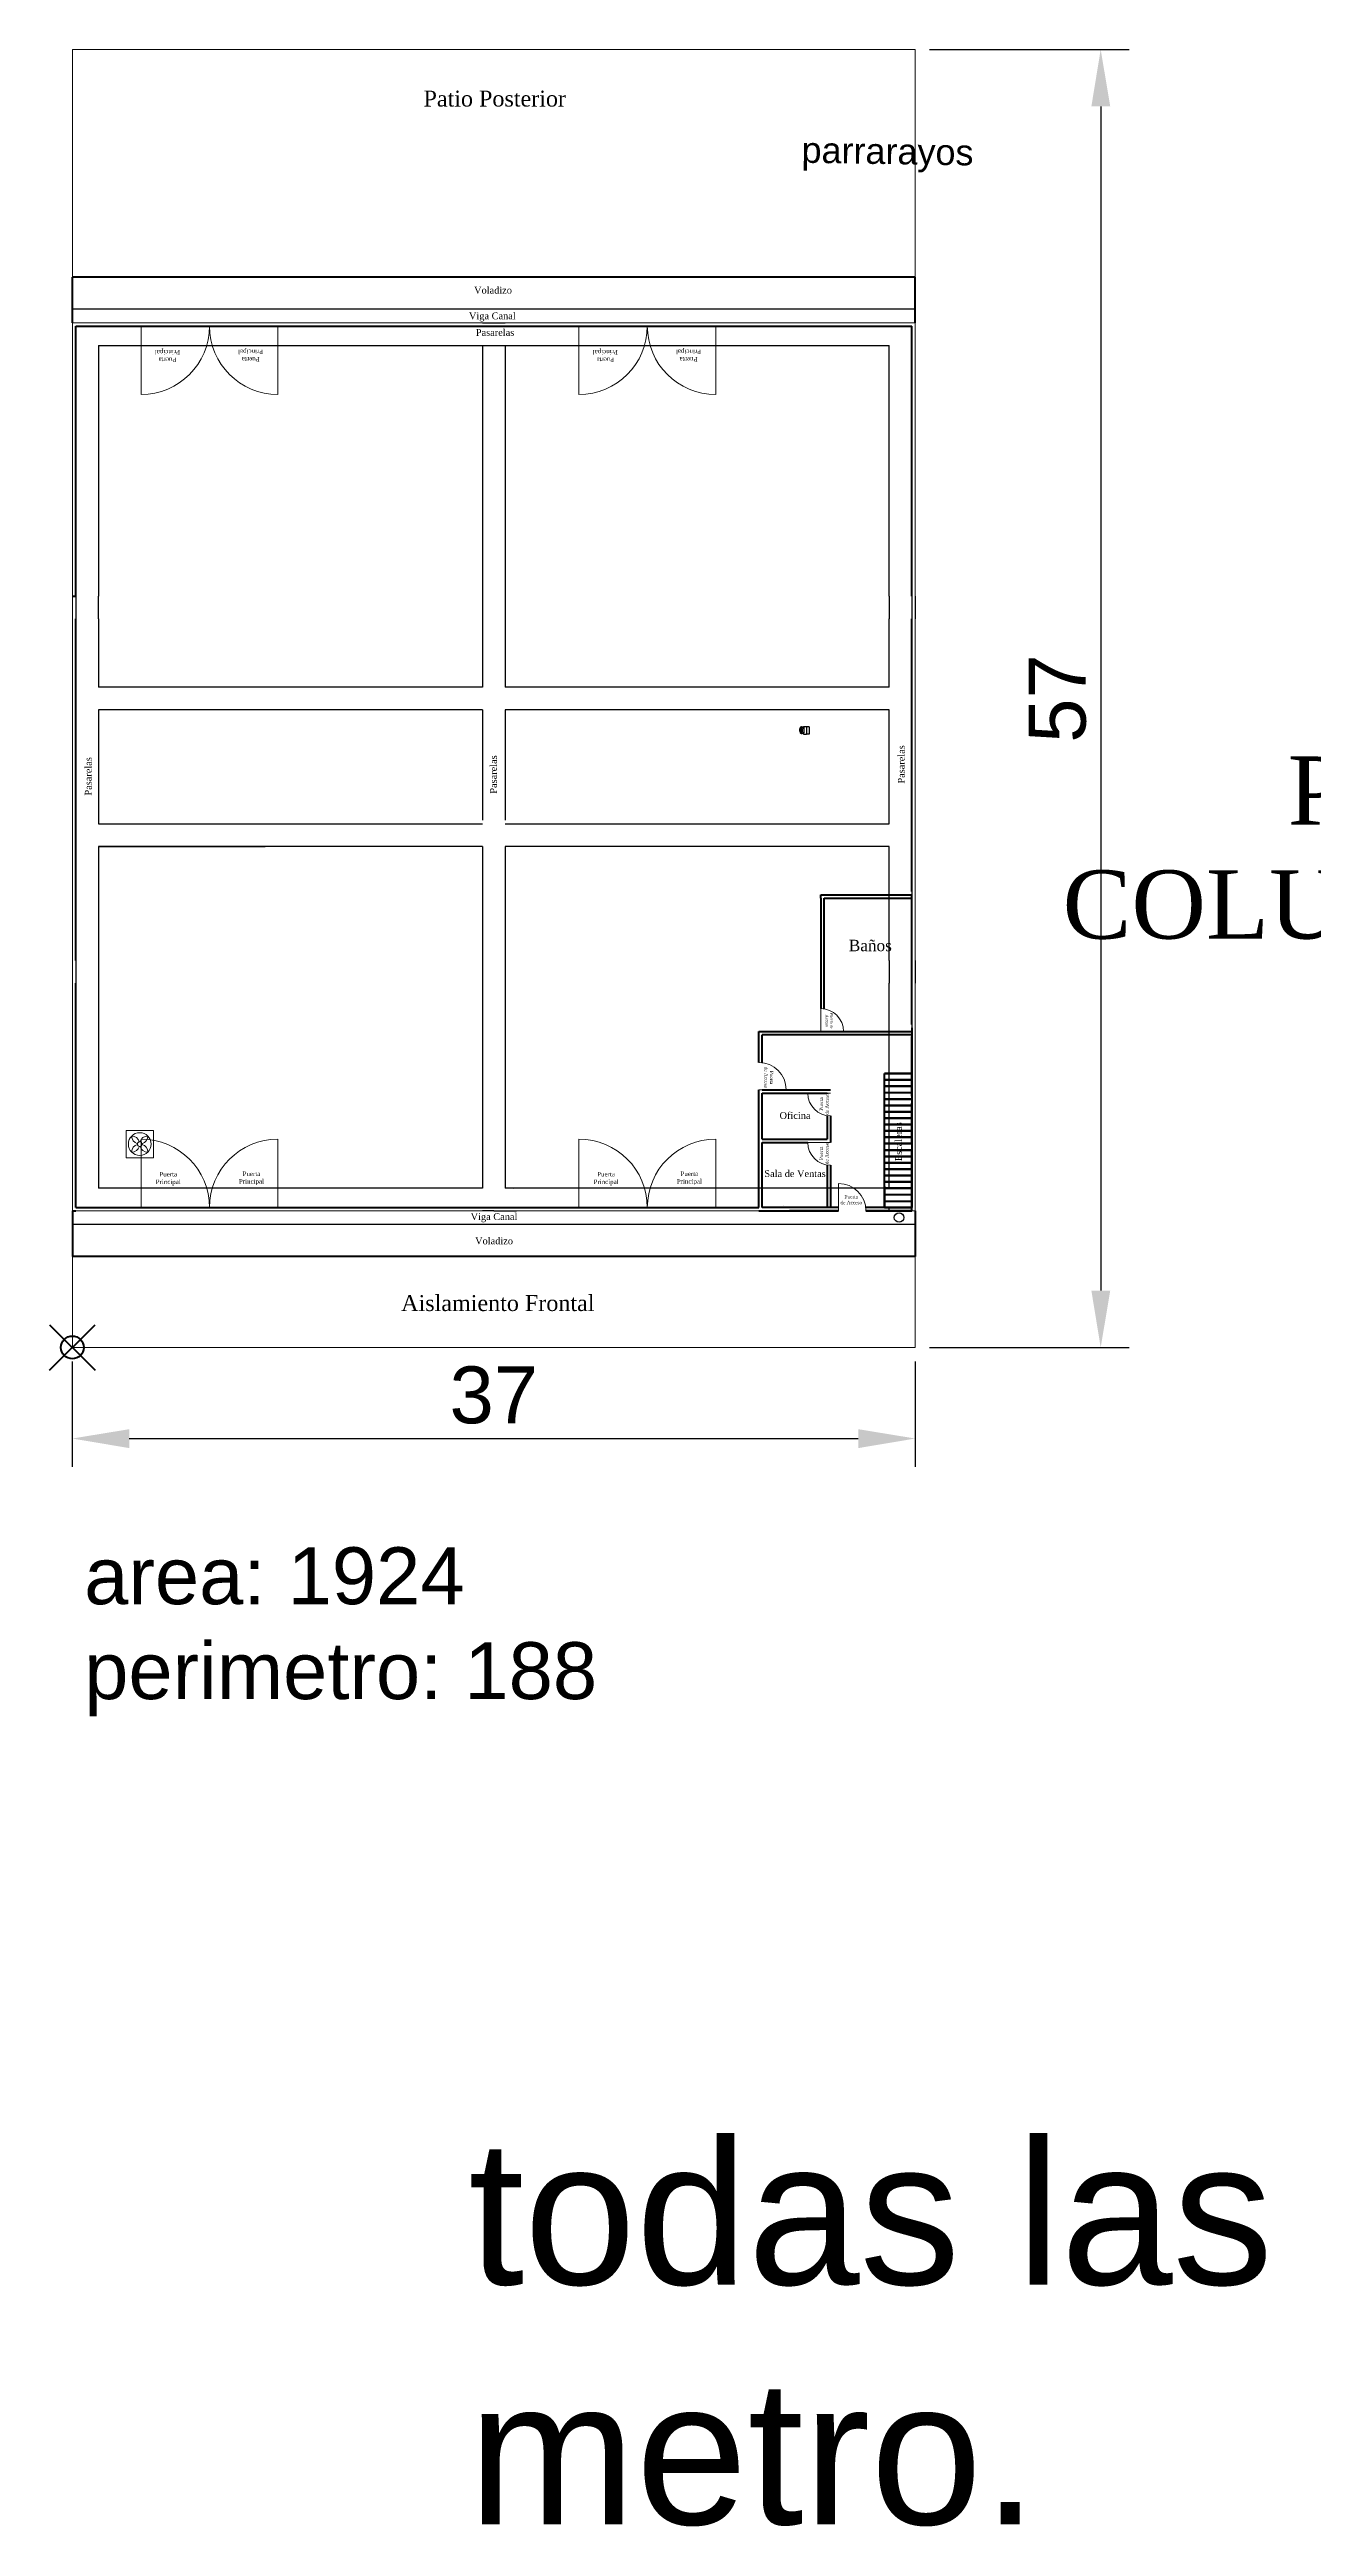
# Model space of a CAD drawing. Header units: metres. Extents: x 29 to 562, y -33 to 369.
# Drawn here: x 28.6 to 84, y -32.7 to 76.1 of the extents above; entities that cross this region are included whole.
import ezdxf

# ---------------------------------------------------------------- set-up
doc = ezdxf.new("R2010")
doc.units = ezdxf.units.M
doc.header["$LTSCALE"] = 2
doc.header["$PDMODE"] = 35
doc.linetypes.add('HIDDEN2', pattern=[0.1875, 0.125, -0.0625])
for name, color, linetype, lineweight in [('001_Dark_1 10', 7, 'Continuous', 0), ('A-AREA', 7, 'Continuous', 5), ('A-DOOR', 251, 'Continuous', 18), ('A-ROOF', 226, 'Continuous', 53), ('C-WALL', 7, 'Continuous', 60), ('E-AIR', 160, 'Continuous', 5), ('S-STRS', 4, 'Continuous', 40), ('S-WALL', 7, 'Continuous', 60), ('Tuberia piso', 10, 'HIDDEN2', 13)]:
    doc.layers.add(name, color=color, linetype=linetype, lineweight=lineweight)
for name, color, linetype in [('Edges', 7, 'Continuous'), ('S-DECK', 7, 'Continuous'), ('S-PLAT', 7, 'Continuous')]:
    doc.layers.add(name, color=color, linetype=linetype)
doc.styles.get("Standard").update_dxf_attribs({"font": 'arial.ttf'})
doc.dimstyles.new('ISO-25', dxfattribs={"dimtxt": 2.5, "dimasz": 2.5, "dimexe": 1.25, "dimexo": 0.625, "dimtad": 1, "dimtxsty": 'Standard', "dimcen": 2.5, "dimadec": 0, "dimazin": 0, "dimtfac": 1, "dimtmove": 0, "dimatfit": 3, "dimfxl": 1, "dimarcsym": 0})

# ---------------------------------------------------------------- blocks, each defined once
blk = doc.blocks.new('Luces de Emergencia')
at = {"layer": 'Edges'}
for p, q in [((61.49, 46.21), (61.5, 46.24)), ((61.49, 46.17), (61.49, 46.21)), ((61.49, 46.13), (61.49, 46.17)), ((61.5, 46.09), (61.49, 46.13)), ((61.5, 46.24), (61.51, 46.27)), ((61.51, 46.06), (61.5, 46.09)), ((61.51, 46.27), (61.52, 46.29)), ((61.52, 46.25), (61.51, 46.22)), ((61.51, 46.22), (61.51, 46.18)), ((61.51, 46.18), (61.51, 46.14)), ((61.51, 46.14), (61.51, 46.12)), ((61.52, 46.13), (61.51, 46.12)), ((61.51, 46.12), (61.52, 46.1)), ((61.52, 46.03), (61.51, 46.06)), ((61.52, 46.29), (61.53, 46.3)), ((61.53, 46.28), (61.52, 46.25)), ((61.53, 46.23), (61.52, 46.2)), ((61.52, 46.2), (61.52, 46.17)), ((61.52, 46.17), (61.52, 46.14)), ((61.52, 46.14), (61.52, 46.13)), ((61.52, 46.13), (61.53, 46.12)), ((61.52, 46.13), (61.54, 46.13)), ((61.52, 46.1), (61.52, 46.07)), ((61.52, 46.07), (61.53, 46.04)), ((61.53, 46.01), (61.52, 46.03)), ((61.53, 46.3), (61.54, 46.31)), ((61.54, 46.3), (61.53, 46.28)), ((61.54, 46.26), (61.53, 46.24)), ((61.53, 46.24), (61.53, 46.23)), ((61.53, 46.12), (61.53, 46.09)), ((61.53, 46.09), (61.54, 46.07)), ((61.53, 46.04), (61.54, 46.02)), ((61.54, 46.01), (61.53, 46.01)), ((61.55, 46.3), (61.54, 46.31)), ((61.55, 46.3), (61.54, 46.3)), ((61.55, 46.26), (61.54, 46.26)), ((61.55, 46.23), (61.54, 46.2)), ((61.54, 46.2), (61.54, 46.17)), ((61.54, 46.17), (61.54, 46.15)), ((61.54, 46.15), (61.54, 46.13)), ((61.54, 46.13), (61.54, 46.12)), ((61.54, 46.12), (61.55, 46.09)), ((61.54, 46.07), (61.55, 46.06)), ((61.54, 46.02), (61.55, 46.01)), ((61.55, 46.01), (61.54, 46.01)), ((61.56, 46.3), (61.55, 46.31)), ((61.55, 46.31), (61.55, 46.3)), ((61.56, 46.26), (61.55, 46.26)), ((61.56, 46.26), (61.55, 46.25)), ((61.55, 46.25), (61.55, 46.23)), ((61.55, 46.09), (61.56, 46.07)), ((61.55, 46.06), (61.55, 46.05)), ((61.55, 46.05), (61.56, 46.05)), ((61.55, 46.01), (61.55, 46.01)), ((61.55, 46.01), (61.56, 46.01)), ((61.57, 46.29), (61.56, 46.3)), ((61.61, 46.29), (61.56, 46.3)), ((61.56, 46.26), (61.56, 46.26)), ((61.57, 46.26), (61.56, 46.26)), ((61.56, 46.26), (61.56, 46.26)), ((61.56, 46.07), (61.56, 46.06)), ((61.56, 46.06), (61.57, 46.05)), ((61.56, 46.05), (61.57, 46.05)), ((61.63, 46.02), (61.56, 46.01)), ((61.56, 46.01), (61.58, 46.01)), ((61.58, 46.27), (61.57, 46.29)), ((61.57, 46.24), (61.57, 46.26)), ((61.58, 46.22), (61.57, 46.24)), ((61.57, 46.05), (61.58, 46.07)), ((61.57, 46.05), (61.57, 46.05)), ((61.59, 46.24), (61.58, 46.27)), ((61.59, 46.19), (61.58, 46.22)), ((61.58, 46.09), (61.59, 46.11)), ((61.58, 46.07), (61.58, 46.09)), ((61.58, 46.01), (61.59, 46.03)), ((61.6, 46.21), (61.59, 46.24)), ((61.6, 46.19), (61.59, 46.18)), ((61.59, 46.18), (61.59, 46.19)), ((61.59, 46.17), (61.59, 46.18)), ((61.59, 46.14), (61.59, 46.17)), ((61.59, 46.11), (61.59, 46.14)), ((61.59, 46.06), (61.6, 46.09)), ((61.59, 46.03), (61.59, 46.06)), ((61.6, 46.19), (61.6, 46.21)), ((61.6, 46.17), (61.6, 46.19)), ((61.6, 46.13), (61.6, 46.17)), ((61.6, 46.09), (61.6, 46.13)), ((61.63, 46.29), (61.61, 46.29)), ((61.62, 46.29), (61.61, 46.29)), ((61.62, 46.29), (61.63, 46.29)), ((61.62, 46.29), (61.63, 46.28)), ((61.62, 46.29), (61.62, 46.29)), ((61.63, 46.29), (61.62, 46.29)), ((61.62, 46.29), (61.62, 46.29)), ((61.63, 46.29), (61.63, 46.29)), ((61.64, 46.29), (61.63, 46.29)), ((61.63, 46.28), (61.64, 46.26)), ((61.64, 46.03), (61.63, 46.02)), ((61.65, 46.02), (61.63, 46.02)), ((61.65, 46.29), (61.64, 46.29)), ((61.64, 46.26), (61.65, 46.24)), ((61.65, 46.05), (61.64, 46.03)), ((61.65, 46.31), (61.65, 46.29)), ((61.77, 46.31), (61.65, 46.31)), ((61.66, 46.28), (61.65, 46.29)), ((61.65, 46.29), (61.65, 46.29)), ((61.65, 46.24), (61.66, 46.2)), ((61.66, 46.07), (61.65, 46.05)), ((61.65, 46.02), (61.66, 46.03)), ((61.65, 46.02), (61.65, 45.98)), ((61.65, 46.02), (61.65, 46.02)), ((61.65, 45.98), (61.77, 45.98)), ((61.67, 46.26), (61.66, 46.28)), ((61.66, 46.2), (61.66, 46.17)), ((61.66, 46.17), (61.66, 46.13)), ((61.66, 46.13), (61.66, 46.1)), ((61.66, 46.1), (61.66, 46.07)), ((61.66, 46.03), (61.67, 46.05)), ((61.67, 46.24), (61.67, 46.26)), ((61.68, 46.21), (61.67, 46.24)), ((61.67, 46.05), (61.68, 46.07)), ((61.68, 46.2), (61.68, 46.21)), ((61.68, 46.17), (61.68, 46.2)), ((61.68, 46.14), (61.68, 46.17)), ((61.68, 46.1), (61.68, 46.14)), ((61.68, 46.07), (61.68, 46.1)), ((61.68, 46.1), (61.68, 46.1)), ((61.77, 46.31), (61.77, 45.98)), ((61.89, 46.31), (61.77, 46.31)), ((61.89, 45.98), (61.77, 45.98)), ((61.89, 46.31), (61.89, 45.98))]:
    blk.add_line(p, q, dxfattribs=at)
blk = doc.blocks.new('*D67')
at = {"layer": '001_Dark_1 10', "color": 0, "lineweight": -2, "transparency": 16777216}
for p, q in [((67.18, 76.05), (75.94, 76.05)), ((74.69, 73.55), (74.69, 21.55)), ((67.18, 19.05), (75.94, 19.05))]:
    blk.add_line(p, q, dxfattribs=at)
at = {"layer": '001_Dark_1 10', "color": 0, "transparency": 16777216}
for points in [[(74.28, 73.55), (75.11, 73.55), (74.69, 76.05)], [(74.28, 21.55), (75.11, 21.55), (74.69, 19.05)]]:
    blk.add_solid(points, dxfattribs=at)
at = {"layer": 'Defpoints', "color": 0, "transparency": 16777216}
for p in [(66.55, 76.05), (66.55, 19.05), (74.69, 19.05)]:
    blk.add_point(p, dxfattribs=at)
at = {"layer": '001_Dark_1 10', "color": 0, "transparency": 16777216, "insert": (72.8, 47.55), "char_height": 2.5, "attachment_point": 5, "rotation": 90}
blk.add_mtext('57', dxfattribs=at)
blk = doc.blocks.new('*D68')
at = {"layer": '001_Dark_1 10', "color": 0, "lineweight": -2, "transparency": 16777216}
for p, q in [((29.55, 18.43), (29.55, 13.8)), ((66.55, 18.43), (66.55, 13.8)), ((32.05, 15.05), (64.05, 15.05))]:
    blk.add_line(p, q, dxfattribs=at)
at = {"layer": '001_Dark_1 10', "color": 0, "transparency": 16777216}
for points in [[(32.05, 15.46), (32.05, 14.63), (29.55, 15.05)], [(64.05, 15.46), (64.05, 14.63), (66.55, 15.05)]]:
    blk.add_solid(points, dxfattribs=at)
at = {"layer": 'Defpoints', "color": 0, "transparency": 16777216}
for p in [(29.55, 19.05), (66.55, 19.05), (66.55, 15.05)]:
    blk.add_point(p, dxfattribs=at)
at = {"layer": '001_Dark_1 10', "color": 0, "transparency": 16777216, "insert": (48.05, 16.95), "char_height": 2.5, "attachment_point": 5}
blk.add_mtext('37', dxfattribs=at)

msp = doc.modelspace()

# ---------------------------------------------------------------- linework, layer by layer
at = {"layer": 'A-AREA'}
for p, q in [((66.552, 76.05), (29.552, 76.05)), ((29.552, 76.05), (29.552, 19.05)), ((29.552, 76.05), (29.552, 64.05)), ((29.552, 76.05), (29.552, 19.05)), ((66.552, 19.05), (66.552, 76.05)), ((66.552, 19.05), (66.552, 76.05)), ((29.552, 64.05), (66.552, 64.05)), ((29.552, 64.05), (66.552, 64.05)), ((29.552, 19.05), (29.552, 25.05)), ((29.552, 25.05), (58.534, 25.05)), ((58.534, 25.05), (63.187, 25.05)), ((58.534, 25.05), (63.187, 25.05)), ((64.387, 25.05), (66.552, 25.05)), ((64.387, 25.05), (66.552, 25.05)), ((29.552, 19.05), (66.552, 19.05))]:
    msp.add_line(p, q, dxfattribs=at)
at = {"layer": 'A-DOOR'}
for p, q in [((32.571, 63.9), (32.571, 60.9)), ((38.571, 63.9), (38.571, 60.9)), ((51.79, 63.9), (51.79, 60.9)), ((57.79, 63.9), (57.79, 60.9)), ((62.402, 33.93), (62.402, 32.93)), ((59.684, 30.365), (60.884, 30.365)), ((61.834, 30.215), (62.834, 30.215)), ((32.571, 25.2), (32.571, 28.2)), ((38.571, 25.2), (38.571, 28.2)), ((51.79, 25.2), (51.79, 28.2)), ((57.79, 25.2), (57.79, 28.2)), ((61.834, 28.05), (62.834, 28.05)), ((63.187, 25.05), (63.187, 26.25)), ((54.79, 25.2), (51.79, 25.2)), ((54.79, 26.034), (54.79, 26.036)), ((54.79, 25.2), (54.79, 25.301)), ((57.79, 25.2), (54.79, 25.2))]:
    msp.add_line(p, q, dxfattribs=at)
for centre, radius, start, end in [((32.571, 63.9), 3, 270, 0), ((38.571, 63.9), 3, 180, 270), ((51.79, 63.9), 3, 270, 0), ((57.79, 63.9), 3, 180, 270), ((62.402, 32.93), 1, 0, 90), ((59.684, 30.365), 1.2, 0, 90), ((62.834, 30.215), 1, 180, 270), ((32.571, 25.2), 3, 360, 90), ((38.571, 25.2), 3, 90, 180), ((51.79, 25.2), 3, 360, 90), ((57.79, 25.2), 3, 90, 180), ((62.834, 28.05), 1, 180, 270), ((63.187, 25.05), 1.2, 360, 90), ((51.79, 25.2), 3, 182.86598, 182.9389), ((51.79, 25.2), 3, 163.54075, 163.83863), ((57.79, 25.2), 3, 1.88005, 1.91326), ((51.79, 25.2), 3, 194.47751, 194.61534), ((51.79, 25.2), 3, 345.38466, 345.52249)]:
    msp.add_arc(centre, radius, start, end, dxfattribs=at)
at = {"layer": 'A-ROOF'}
for p, q in [((29.552, 64.05), (29.552, 66.05)), ((66.552, 66.05), (29.552, 66.05)), ((66.552, 64.05), (66.552, 66.05)), ((29.552, 25.05), (29.552, 23.05)), ((66.552, 25.05), (66.552, 23.05)), ((66.552, 23.05), (29.552, 23.05))]:
    msp.add_line(p, q, dxfattribs=at)
at = {"layer": 'C-WALL'}
msp.add_point((29.552, 19.05), dxfattribs=at)
at = {"layer": 'E-AIR'}
msp.add_lwpolyline([(31.91, 27.382), (33.11, 27.382), (33.11, 28.582), (31.91, 28.582)], close=True, dxfattribs=at)
for radius in [0.5, 0.1]:
    msp.add_circle((32.51, 27.982), radius, dxfattribs=at)
for centre, start, end in [((32.157, 27.982), 16.2602, 90), ((32.51, 28.335), 180, 253.7398), ((32.864, 27.982), 90, 163.7398), ((32.51, 28.335), 286.2602, 0), ((32.51, 27.628), 106.2602, 180), ((32.157, 27.982), 270, 343.7398), ((32.864, 27.982), 196.2602, 270), ((32.51, 27.628), 360, 73.7398)]:
    msp.add_arc(centre, 0.354, start, end, dxfattribs=at)
at = {"layer": 'S-DECK'}
for p, q in [((29.552, 64.05), (29.552, 64.65)), ((66.552, 64.65), (29.552, 64.65)), ((66.552, 64.05), (66.552, 64.65)), ((48.052, 64.05), (48.552, 64.05)), ((29.552, 25.05), (29.552, 24.45)), ((48.052, 25.05), (47.552, 25.05)), ((66.552, 25.05), (66.552, 24.45)), ((66.552, 24.45), (29.552, 24.45))]:
    msp.add_line(p, q, dxfattribs=at)
msp.add_circle((65.839, 24.755), 0.21, dxfattribs=at)
at = {"layer": 'S-PLAT'}
for p, q in [((47.552, 64.05), (48.552, 64.05)), ((30.702, 63.05), (30.702, 52.05)), ((30.702, 63.05), (65.402, 63.05)), ((47.552, 63.05), (47.552, 48.05)), ((48.552, 63.05), (48.552, 48.05)), ((65.402, 52.05), (65.402, 63.05)), ((29.702, 52.05), (29.702, 51.05)), ((30.702, 51.05), (30.702, 52.05)), ((65.402, 52.05), (65.402, 51.05)), ((66.402, 52.05), (66.402, 36.05)), ((66.552, 52.05), (66.552, 51.05)), ((30.702, 51.05), (30.702, 48.05)), ((65.402, 48.05), (65.402, 51.05)), ((47.552, 48.05), (30.702, 48.05)), ((47.552, 48.05), (44.3, 48.05)), ((65.402, 48.05), (48.552, 48.05)), ((47.552, 47.05), (30.702, 47.05)), ((30.702, 47.05), (30.702, 42.05)), ((47.552, 47.05), (47.552, 42.2)), ((65.402, 47.05), (48.552, 47.05)), ((48.552, 47.05), (48.552, 42.2)), ((65.402, 42.05), (65.402, 47.05)), ((30.702, 42.05), (47.552, 42.05)), ((48.552, 42.05), (65.402, 42.05)), ((47.552, 41.05), (30.702, 41.05)), ((30.702, 41.05), (38.01, 41.05)), ((30.702, 41.05), (30.702, 36.05)), ((47.552, 41.05), (47.552, 26.05)), ((65.402, 41.05), (48.552, 41.05)), ((48.552, 41.05), (48.552, 26.05)), ((65.402, 36.05), (65.402, 41.05)), ((29.702, 36.05), (29.702, 35.05)), ((30.702, 36.05), (30.702, 35.05)), ((65.402, 36.05), (65.402, 35.05)), ((66.552, 36.05), (66.552, 35.05)), ((30.702, 35.05), (30.702, 26.05)), ((65.402, 26.05), (65.402, 35.05)), ((66.402, 35.05), (66.402, 25.05)), ((47.552, 26.05), (30.702, 26.05)), ((48.052, 25.05), (49.052, 25.05)), ((51.79, 26.05), (48.552, 26.05)), ((65.402, 26.05), (51.79, 26.05)), ((65.402, 25.05), (65.402, 25.2))]:
    msp.add_line(p, q, dxfattribs=at)
at = {"layer": 'S-STRS'}
for p, q in [((65.202, 30.521), (65.202, 31.08)), ((65.202, 31.08), (66.402, 31.08)), ((66.402, 31.08), (65.202, 31.08)), ((65.202, 31.08), (66.402, 31.08)), ((65.202, 30.8), (66.402, 30.8)), ((66.402, 30.8), (65.202, 30.8)), ((65.202, 30.8), (66.402, 30.8)), ((65.202, 30.8), (66.402, 30.8)), ((65.202, 30.8), (66.402, 30.8)), ((65.202, 30.521), (66.402, 30.521)), ((65.202, 30.24), (65.202, 30.521)), ((66.402, 30.521), (65.202, 30.521)), ((65.202, 30.521), (66.402, 30.521)), ((65.202, 30.52), (66.402, 30.52)), ((65.202, 30.52), (66.402, 30.52)), ((66.402, 30.24), (66.402, 30.95)), ((65.202, 30.24), (66.402, 30.24)), ((65.202, 29.96), (65.202, 30.24)), ((65.202, 30.24), (66.402, 30.24)), ((65.202, 29.96), (66.402, 29.96)), ((65.202, 29.68), (65.202, 29.96)), ((66.402, 29.96), (65.202, 29.96)), ((65.202, 29.96), (66.402, 29.96)), ((65.202, 29.68), (66.402, 29.68)), ((65.202, 29.4), (65.202, 29.68)), ((66.402, 29.68), (65.202, 29.68)), ((65.202, 29.68), (66.402, 29.68)), ((65.202, 29.4), (66.402, 29.4)), ((65.202, 29.12), (65.202, 29.4)), ((66.402, 29.4), (65.202, 29.4)), ((65.202, 29.4), (66.402, 29.4)), ((66.402, 30.24), (66.402, 29.96)), ((66.402, 29.96), (66.402, 29.68)), ((66.402, 29.68), (66.402, 29.4)), ((66.402, 29.4), (66.402, 29.12)), ((65.202, 29.12), (66.402, 29.12)), ((65.202, 28.84), (65.202, 29.12)), ((66.402, 29.12), (65.202, 29.12)), ((65.202, 29.12), (66.402, 29.12)), ((65.202, 28.84), (66.402, 28.84)), ((65.202, 28.56), (65.202, 28.84)), ((66.402, 28.84), (65.202, 28.84)), ((65.202, 28.84), (66.402, 28.84)), ((65.202, 28.56), (66.402, 28.56)), ((65.202, 28.28), (65.202, 28.56)), ((66.402, 28.56), (65.202, 28.56)), ((65.202, 28.56), (66.402, 28.56)), ((66.402, 29.12), (66.402, 28.84)), ((66.402, 28.84), (66.402, 28.56)), ((66.402, 28.56), (66.402, 28.28)), ((65.202, 28.28), (66.402, 28.28)), ((65.202, 28), (65.202, 28.28)), ((66.402, 28.28), (65.202, 28.28)), ((65.202, 28.28), (66.402, 28.28)), ((65.202, 28), (66.402, 28)), ((65.202, 27.72), (65.202, 28)), ((66.402, 28), (65.202, 28)), ((65.202, 28), (66.402, 28)), ((65.202, 27.72), (66.402, 27.72)), ((65.202, 27.44), (65.202, 27.72)), ((66.402, 27.72), (65.202, 27.72)), ((65.202, 27.72), (66.402, 27.72)), ((65.202, 27.44), (66.402, 27.44)), ((65.202, 27.16), (65.202, 27.44)), ((66.402, 27.44), (65.202, 27.44)), ((65.202, 27.44), (66.402, 27.44)), ((66.402, 28.28), (66.402, 28)), ((66.402, 28), (66.402, 27.72)), ((66.402, 27.72), (66.402, 27.44)), ((66.402, 27.44), (66.402, 27.16)), ((65.202, 27.16), (66.402, 27.16)), ((65.202, 26.88), (65.202, 27.16)), ((66.402, 27.16), (65.202, 27.16)), ((65.202, 27.16), (66.402, 27.16)), ((65.202, 26.88), (66.402, 26.88)), ((65.202, 26.6), (65.202, 26.88)), ((66.402, 26.88), (65.202, 26.88)), ((65.202, 26.88), (66.402, 26.88)), ((65.202, 26.6), (66.402, 26.6)), ((65.202, 26.32), (65.202, 26.6)), ((66.402, 26.6), (65.202, 26.6)), ((65.202, 26.6), (66.402, 26.6)), ((65.202, 26.32), (66.402, 26.32)), ((65.202, 26.04), (65.202, 26.32)), ((66.402, 26.32), (65.202, 26.32)), ((65.202, 26.32), (66.402, 26.32)), ((65.202, 25.48), (65.202, 26.23)), ((65.202, 26.12), (65.202, 25.2)), ((66.402, 27.16), (66.402, 26.88)), ((66.402, 26.88), (66.402, 26.6)), ((66.402, 26.6), (66.402, 26.32)), ((66.402, 26.32), (66.402, 26.04)), ((66.402, 26.04), (65.202, 26.04)), ((65.202, 26.04), (66.402, 26.04)), ((65.202, 25.76), (65.202, 26.04)), ((65.202, 26.04), (66.402, 26.04)), ((65.202, 25.76), (66.402, 25.76)), ((65.202, 25.76), (66.402, 25.76)), ((65.202, 25.2), (65.202, 25.48)), ((65.202, 25.48), (66.402, 25.48)), ((65.202, 25.2), (66.402, 25.2)), ((65.202, 25.2), (66.402, 25.2)), ((66.402, 26.04), (66.402, 25.91)), ((66.402, 25.91), (66.402, 25.63)), ((66.402, 25.63), (66.402, 25.35))]:
    msp.add_line(p, q, dxfattribs=at)
at = {"layer": 'S-WALL'}
for p, q in [((29.702, 52.05), (29.702, 63.9)), ((29.702, 52.05), (29.702, 63.9)), ((29.702, 63.9), (66.402, 63.9)), ((66.402, 52.05), (66.402, 63.9)), ((66.402, 52.05), (66.402, 63.9)), ((29.552, 52.05), (29.702, 52.05)), ((29.702, 36.05), (29.702, 51.05)), ((66.402, 39.08), (66.402, 51.05)), ((66.402, 39.08), (66.402, 51.05)), ((62.402, 38.78), (62.402, 38.93)), ((62.402, 38.93), (66.402, 38.93)), ((62.402, 38.78), (62.402, 33.93)), ((62.552, 38.63), (62.552, 38.78)), ((62.552, 38.78), (66.402, 38.78)), ((62.552, 33.919), (62.552, 38.63)), ((66.402, 36.05), (66.402, 38.93)), ((66.402, 33.23), (66.402, 38.93)), ((29.702, 25.2), (29.702, 35.05)), ((29.702, 25.2), (29.702, 35.05)), ((66.402, 33.23), (66.402, 35.05)), ((59.684, 32.93), (66.402, 32.93)), ((59.684, 31.565), (59.684, 32.93)), ((59.684, 32.93), (66.402, 32.93)), ((59.684, 31.565), (59.684, 32.93)), ((62.484, 32.78), (59.834, 32.78)), ((59.834, 31.555), (59.834, 32.78)), ((62.402, 32.93), (66.402, 32.93)), ((64.593, 32.78), (62.484, 32.78)), ((66.402, 32.78), (64.593, 32.78)), ((66.402, 33.08), (66.402, 25.2)), ((66.402, 33.08), (66.402, 25.2)), ((66.402, 33.08), (66.402, 25.2)), ((66.402, 30.08), (66.402, 32.7)), ((66.402, 32.43), (66.402, 32.28)), ((59.684, 25.2), (59.684, 30.365)), ((59.834, 30.365), (62.834, 30.365)), ((59.834, 28.2), (59.834, 30.215)), ((59.834, 30.215), (62.684, 30.215)), ((66.402, 27.971), (66.402, 29.78)), ((62.684, 29.226), (62.684, 28.2)), ((62.834, 29.215), (62.834, 28.2)), ((59.834, 28.2), (62.684, 28.2)), ((59.834, 25.2), (59.834, 28.05)), ((59.834, 28.05), (61.834, 28.05)), ((62.834, 28.2), (62.834, 28.05)), ((66.402, 25.05), (66.402, 27.671)), ((62.684, 27.062), (62.684, 25.2)), ((62.834, 27.05), (62.834, 25.2)), ((29.552, 25.05), (29.702, 25.05)), ((29.702, 25.2), (59.684, 25.2)), ((59.684, 25.05), (63.187, 25.05)), ((59.684, 25.05), (63.187, 25.05)), ((62.093, 25.2), (59.834, 25.2)), ((61.034, 25.2), (61.037, 25.2)), ((61.037, 25.2), (61.034, 25.2)), ((61.034, 25.2), (61.037, 25.2)), ((63.187, 25.05), (61.037, 25.05)), ((63.187, 25.05), (61.037, 25.05)), ((63.187, 25.2), (62.093, 25.2)), ((63.187, 25.2), (62.093, 25.2)), ((64.443, 25.2), (64.377, 25.2)), ((64.443, 25.2), (64.377, 25.2)), ((64.402, 25.05), (64.387, 25.05)), ((66.402, 25.05), (64.387, 25.05)), ((66.402, 25.05), (64.387, 25.05)), ((64.387, 25.05), (66.402, 25.05)), ((64.387, 25.05), (66.402, 25.05)), ((66.402, 25.2), (64.424, 25.2)), ((66.402, 25.05), (66.402, 25.35)), ((66.402, 25.05), (66.402, 25.2))]:
    msp.add_line(p, q, dxfattribs=at)

# ---------------------------------------------------------------- block references
at = {"layer": 'Tuberia piso'}
msp.add_blockref('Luces de Emergencia', (0, 0), dxfattribs=at)

# ---------------------------------------------------------------- texts
msp.add_text('parrarayos', height=1.1304, rotation=359.08493).set_placement((61.552, 71.08))
at = {"attachment_point": 2}
for s, width, insert, char_height in [('{\\fTimes New Roman|b0|i0|c0|p18;Patio Posterior}', 13.41015, (48.093, 74.247), 0.7), ('{\\fTimes New Roman|b0|i0|c0|p18;Voladizo}', 13.41015, (48.017, 65.632), 0.3), ('{\\fTimes New Roman|b0|i0|c0|p18;Viga Canal}', 13.41015, (47.987, 64.504), 0.3), ('{\\fTimes New Roman|b0|i0|c0|p18;Pasarelas}', 13.41015, (48.106, 63.776), 0.3), ('{\\fTimes New Roman|b0|i0|c0|p18;PLANO CON VIGAS Y COLUMNAS (VISTA FRONTAL)}', 69.93919, (105.491, 45.007), 3), ('{\\fTimes New Roman|b0|i0|c0|p18;Baños}', 13.41015, (64.578, 36.953), 0.5), ('{\\fTimes New Roman|b0|i0|c0|p18;Oficina}', 13.41015, (61.274, 29.386), 0.3), ('{\\fTimes New Roman|b0|i0|c0|p18;Puerta^JPrincipal}', 13.41015, (33.761, 26.759), 0.2), ('{\\fTimes New Roman|b0|i0|c0|p18;Puerta ^JPrincipal}', 13.41015, (37.416, 26.778), 0.2), ('{\\fTimes New Roman|b0|i0|c0|p18;Puerta^JPrincipal}', 13.41015, (52.98, 26.759), 0.2), ('{\\fTimes New Roman|b0|i0|c0|p18;Puerta ^JPrincipal}', 13.41015, (56.635, 26.778), 0.2), ('{\\fTimes New Roman|b0|i0|c0|p18;Sala de Ventas}', 13.41015, (61.274, 26.835), 0.3), ('{\\fTimes New Roman|b0|i0|c0|p18;Puerta^Jde Acceso}', 13.41015, (63.743, 25.738), 0.15), ('{\\fTimes New Roman|b0|i0|c0|p18;Viga Canal}', 13.41015, (48.06, 24.947), 0.3), ('{\\fTimes New Roman|b0|i0|c0|p18;Voladizo}', 13.41015, (48.063, 23.881), 0.3), ('{\\fTimes New Roman|b0|i0|c0|p18;Aislamiento Frontal}', 13.41015, (48.228, 21.35), 0.7)]:
    msp.add_mtext_dynamic_manual_height_columns(s, width=width, gutter_width=12.5, heights=[0], dxfattribs=dict(at, insert=insert, char_height=char_height))
for s, width, insert, char_height, rotation in [('{\\fTimes New Roman|b0|i0|c0|p18;Puerta ^JPrincipal}', 13.41015, (33.726, 62.323), 0.2, 180), ('{\\fTimes New Roman|b0|i0|c0|p18;Puerta^JPrincipal}', 13.41015, (37.38, 62.342), 0.2, 180), ('{\\fTimes New Roman|b0|i0|c0|p18;Puerta ^JPrincipal}', 13.41015, (52.945, 62.323), 0.2, 180), ('{\\fTimes New Roman|b0|i0|c0|p18;Puerta^JPrincipal}', 13.41015, (56.599, 62.342), 0.2, 180), ('{\\fTimes New Roman|b0|i0|c0|p18;Pasarelas}', 7.82908, (30.1, 44.13), 0.3, 90), ('{\\fTimes New Roman|b0|i0|c0|p18;Pasarelas}', 7.82908, (47.886, 44.212), 0.3, 90), ('{\\fTimes New Roman|b0|i0|c0|p18;Pasarelas}', 7.82908, (65.787, 44.655), 0.3, 90), ('{\\fTimes New Roman|b0|i0|c0|p18;Puerta de ^JAcceso}', 13.41015, (62.94, 33.393), 0.12, 269.56829), ('{\\fTimes New Roman|b0|i0|c0|p18;Puerta^Jde Acceso}', 13.41015, (60.328, 30.903), 0.15, 270), ('{\\fTimes New Roman|b0|i0|c0|p18;Puerta^Jde Acceso}', 13.41015, (62.347, 29.739), 0.15, 90), ('{\\fTimes New Roman|b0|i0|c0|p18;Escaleras}', 7.82908, (65.666, 28.085), 0.3, 90), ('{\\fTimes New Roman|b0|i0|c0|p18;Puerta^Jde Acceso}', 13.41015, (62.347, 27.575), 0.15, 90)]:
    msp.add_mtext_dynamic_manual_height_columns(s, width=width, gutter_width=12.5, heights=[0], dxfattribs=dict(at, insert=insert, char_height=char_height, rotation=rotation))
at = {"layer": '001_Dark_1 10', "attachment_point": 1}
for s, width, gutter_width, insert, char_height in [('area: 1924\\Pperimetro: 188', 31.20493, 12.5, (30.071, 10.273), 2.5), ('\\pxt8;todas las medidas estan dadas en metro.', 135.38673, 31.596, (46.928, -15.786), 6.31925)]:
    msp.add_mtext_dynamic_manual_height_columns(s, width=width, gutter_width=gutter_width, heights=[0], dxfattribs=dict(at, insert=insert, char_height=char_height))

# ---------------------------------------------------------------- dimensions: what is measured, and where the dimension line sits
at = {"layer": '001_Dark_1 10'}
dim = msp.add_aligned_dim(p1=(66.552, 76.05), p2=(66.552, 19.05), distance=8.142, dimstyle='ISO-25', dxfattribs=at)
dim.commit()
dim.dimension.update_dxf_attribs({"geometry": '*D67', "text_midpoint": (72.798, 47.55)})
dim = msp.add_linear_dim(base=(66.552, 15.046), p1=(29.552, 19.05), p2=(66.552, 19.05), dimstyle='ISO-25', dxfattribs=at)
dim.commit()
dim.dimension.update_dxf_attribs({"geometry": '*D68', "text_midpoint": (48.052, 16.948)})

doc.saveas('drawing.dxf')
